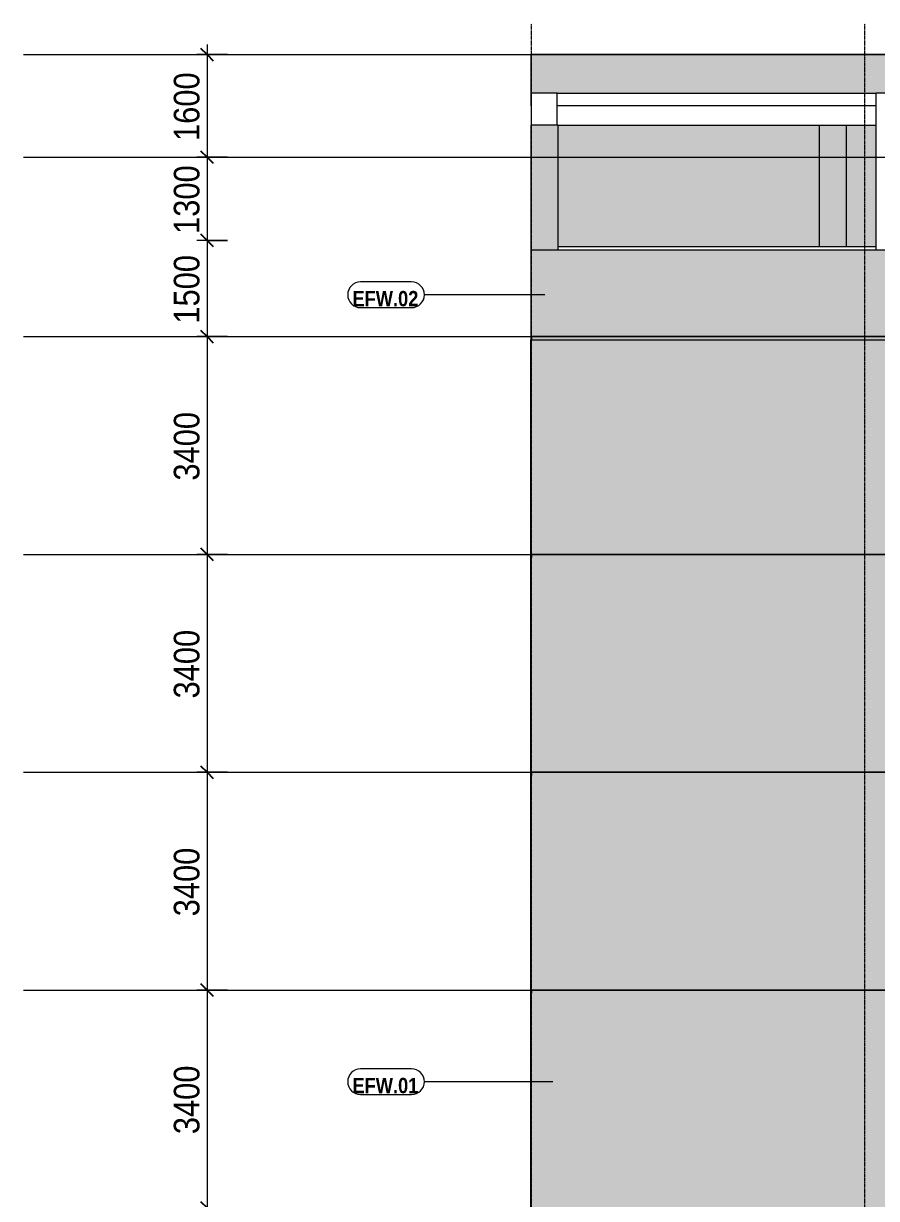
# Model space of a CAD drawing. Header units: millimetres. Extents: x -134153 to 99383, y -5233 to 35400.
# Drawn here: x -12769 to 541, y 15948 to 34286 of the extents above; entities that cross this region are included whole.
import ezdxf

# ---------------------------------------------------------------- set-up
doc = ezdxf.new("R2010")
doc.units = ezdxf.units.MM
doc.linetypes.add('Centre', pattern=[31.75, 6.35, -4.7625, 15.875, -4.7625])
doc.linetypes.add('Grid Line', pattern=[22.225, 12.7, -3.175, 3.175, -3.175])
for name, color, linetype, lineweight in [('0-2', 250, 'Continuous', 5), ('A-ANNO-DIMS', 211, 'Continuous', 9), ('A-ANNO-DIMS-160', 211, 'Continuous', 9), ('A-FLOR-1', 7, 'Continuous', 9), ('A-FLOR-LEVL-2', 51, 'Centre', 9), ('A-WALL', 113, 'Continuous', 9), ('A-WALL-IDEN', 211, 'Continuous', 9), ('A-WALL-PATT-2', 111, 'Continuous', 5), ('I-WALL', 2, 'Continuous', 9), ('S-BEAM-1', 7, 'Continuous', 9), ('S-COLS-1', 7, 'Continuous', 9), ('S-GRID-1', 1, 'Grid Line', 9)]:
    doc.layers.add(name, color=color, linetype=linetype, lineweight=lineweight)
doc.styles.add('Arial_B', font='arialbd_0.ttf', dxfattribs={"width": 0.85, "height": 240})
doc.styles.add('UTM Avo', font='UTM Avo.ttf', dxfattribs={"width": 0.9, "height": 400})
doc.dimstyles.new('1_Dim_chi_tiet_2_5', dxfattribs={"dimscale": 304.8, "dimtxt": 399.720379, "dimasz": 0.629921, "dimexe": 0.524934, "dimexo": 0.0625, "dimgap": 0.052493, "dimtad": 1, "dimdec": 0, "dimrnd": 5, "dimzin": 0, "dimdsep": 46, "dimtxsty": 'UTM Avo', "dimblk1": 'OBLIQUE', "dimblk2": 'OBLIQUE', "dimsah": 1, "dimcen": 0.09, "dimdle": 0.524934, "dimazin": 0, "dimtfac": 1, "dimtdec": 4, "dimtix": 1, "dimtmove": 0, "dimatfit": 3, "dimfxl": 1.049869, "dimfxlon": 1, "dimtvp": 1, "dimtolj": 1, "dimtzin": 0, "dimarcsym": 2})

# ---------------------------------------------------------------- blocks, each defined once
blk = doc.blocks.new('NCV_TKTC_KET CAU_rvt-2-TKCS_MẶT ĐỨNG HƯỚNG NAM')
at = {"layer": 'A-FLOR-1'}
for p, q in [((34053, 33200), (39028, 33200)), ((39028, 33000), (34053, 33000))]:
    blk.add_line(p, q, dxfattribs=at)
at = {"layer": 'S-BEAM-1'}
for p, q in [((34053, 33200), (39028, 33200)), ((34063, 32700), (39028, 32700))]:
    blk.add_line(p, q, dxfattribs=at)
at = {"layer": 'S-COLS-1'}
for p, q in [((33653, 32700), (33653, 33200)), ((34053, 33200), (33653, 33200)), ((34053, 32700), (34053, 33200)), ((39028, 30750), (39028, 33200)), ((39378, 33200), (39028, 33200))]:
    blk.add_line(p, q, dxfattribs=at)
blk = doc.blocks.new('CTL_WALL TAG NO MARK - 10-2062273-TKCS_MẶT ĐỨNG HƯỚNG NAM')
at = {"layer": 'A-WALL-IDEN'}
for p, q in [((31780, 30252), (30983, 30252)), ((30983, 29852), (31780, 29852))]:
    blk.add_line(p, q, dxfattribs=at)
for centre, start, end in [((30983, 30052), 90, 270), ((31780, 30052), 270, 90)]:
    blk.add_arc(centre, 200, start, end, dxfattribs=at)
blk = doc.blocks.new('DIMBLOCK111-TKCS_MẶT ĐỨNG HƯỚNG NAM')
at = {"layer": 'A-ANNO-DIMS-160'}
for p, q in [((-9905, 33960), (-9905, 32200)), ((-9585, 33800), (-10065, 33800)), ((-9905, 33800), (-9585, 33800)), ((-9585, 32200), (-10065, 32200)), ((-9905, 32200), (-9585, 32200))]:
    blk.add_line(p, q, dxfattribs=at)
at = {"layer": 'A-ANNO-DIMS-160', "lineweight": 25}
for p, q in [((-9905, 33800), (-10001, 33896)), ((-9905, 33800), (-9809, 33704)), ((-9905, 32200), (-10001, 32296)), ((-9905, 32200), (-9809, 32104))]:
    blk.add_line(p, q, dxfattribs=at)
at = {"layer": 'A-ANNO-DIMS-160', "color": 0, "insert": (-10424, 32452), "char_height": 400, "width": 1314.64, "attachment_point": 1, "rotation": 90, "line_spacing_factor": 1.110334, "style": 'UTM Avo'}
blk.add_mtext('1600', dxfattribs=at)
blk = doc.blocks.new('_Oblique')
at = {"color": 0, "linetype": 'ByBlock', "lineweight": -2}
blk.add_line((-0.5, -0.5), (0.5, 0.5), dxfattribs=at)
blk = doc.blocks.new('DIMBLOCK112-TKCS_MẶT ĐỨNG HƯỚNG NAM')
at = {"layer": 'A-ANNO-DIMS-160', "lineweight": 25}
for p, q in [((-9905, 32200), (-10001, 32296)), ((-9905, 32200), (-9809, 32104)), ((-9905, 30900), (-10001, 30996)), ((-9905, 30900), (-9809, 30804))]:
    blk.add_line(p, q, dxfattribs=at)
at = {"layer": 'A-ANNO-DIMS-160'}
for p, q in [((-9585, 32200), (-10065, 32200)), ((-9905, 32200), (-9905, 30900)), ((-9905, 32200), (-9585, 32200)), ((-9585, 30900), (-10065, 30900)), ((-9905, 30900), (-9585, 30900))]:
    blk.add_line(p, q, dxfattribs=at)
at = {"layer": 'A-ANNO-DIMS-160', "color": 0, "insert": (-10424, 31002), "char_height": 400, "width": 1314.64, "attachment_point": 1, "rotation": 90, "line_spacing_factor": 1.110334, "style": 'UTM Avo'}
blk.add_mtext('1300', dxfattribs=at)
blk = doc.blocks.new('DIMBLOCK113-TKCS_MẶT ĐỨNG HƯỚNG NAM')
at = {"layer": 'A-ANNO-DIMS-160', "lineweight": 25}
for p, q in [((-9905, 30900), (-10001, 30996)), ((-9905, 30900), (-9809, 30804)), ((-9905, 29400), (-10001, 29496)), ((-9905, 29400), (-9809, 29304))]:
    blk.add_line(p, q, dxfattribs=at)
at = {"layer": 'A-ANNO-DIMS-160'}
for p, q in [((-9585, 30900), (-10065, 30900)), ((-9905, 30900), (-9905, 29400)), ((-9905, 30900), (-9585, 30900)), ((-9585, 29400), (-10065, 29400)), ((-9905, 29400), (-9585, 29400))]:
    blk.add_line(p, q, dxfattribs=at)
at = {"layer": 'A-ANNO-DIMS-160', "color": 0, "insert": (-10424, 29602), "char_height": 400, "width": 1314.64, "attachment_point": 1, "rotation": 90, "line_spacing_factor": 1.110334, "style": 'UTM Avo'}
blk.add_mtext('1500', dxfattribs=at)
blk = doc.blocks.new('DIMBLOCK114-TKCS_MẶT ĐỨNG HƯỚNG NAM')
at = {"layer": 'A-ANNO-DIMS-160'}
for p, q in [((-9585, 29400), (-10065, 29400)), ((-9905, 29400), (-9905, 26000)), ((-9905, 29400), (-9585, 29400)), ((-9585, 26000), (-10065, 26000)), ((-9905, 26000), (-9585, 26000))]:
    blk.add_line(p, q, dxfattribs=at)
at = {"layer": 'A-ANNO-DIMS-160', "lineweight": 25}
for p, q in [((-9905, 29400), (-10001, 29496)), ((-9905, 29400), (-9809, 29304)), ((-9905, 26000), (-10001, 26096)), ((-9905, 26000), (-9809, 25904))]:
    blk.add_line(p, q, dxfattribs=at)
at = {"layer": 'A-ANNO-DIMS-160', "color": 0, "insert": (-10424, 27152), "char_height": 400, "width": 1314.64, "attachment_point": 1, "rotation": 90, "line_spacing_factor": 1.110334, "style": 'UTM Avo'}
blk.add_mtext('3400', dxfattribs=at)
blk = doc.blocks.new('DIMBLOCK115-TKCS_MẶT ĐỨNG HƯỚNG NAM')
at = {"layer": 'A-ANNO-DIMS-160', "lineweight": 25}
for p, q in [((-9905, 26000), (-10001, 26096)), ((-9905, 26000), (-9809, 25904)), ((-9905, 22600), (-10001, 22696)), ((-9905, 22600), (-9809, 22504))]:
    blk.add_line(p, q, dxfattribs=at)
at = {"layer": 'A-ANNO-DIMS-160'}
for p, q in [((-9585, 26000), (-10065, 26000)), ((-9905, 26000), (-9905, 22600)), ((-9905, 26000), (-9585, 26000)), ((-9585, 22600), (-10065, 22600)), ((-9905, 22600), (-9585, 22600))]:
    blk.add_line(p, q, dxfattribs=at)
at = {"layer": 'A-ANNO-DIMS-160', "color": 0, "insert": (-10424, 23752), "char_height": 400, "width": 1314.64, "attachment_point": 1, "rotation": 90, "line_spacing_factor": 1.110334, "style": 'UTM Avo'}
blk.add_mtext('3400', dxfattribs=at)
blk = doc.blocks.new('DIMBLOCK116-TKCS_MẶT ĐỨNG HƯỚNG NAM')
at = {"layer": 'A-ANNO-DIMS-160'}
for p, q in [((-9585, 22600), (-10065, 22600)), ((-9905, 22600), (-9905, 19200)), ((-9905, 22600), (-9585, 22600)), ((-9585, 19200), (-10065, 19200)), ((-9905, 19200), (-9585, 19200))]:
    blk.add_line(p, q, dxfattribs=at)
at = {"layer": 'A-ANNO-DIMS-160', "lineweight": 25}
for p, q in [((-9905, 22600), (-10001, 22696)), ((-9905, 22600), (-9809, 22504)), ((-9905, 19200), (-10001, 19296)), ((-9905, 19200), (-9809, 19104))]:
    blk.add_line(p, q, dxfattribs=at)
at = {"layer": 'A-ANNO-DIMS-160', "color": 0, "insert": (-10424, 20352), "char_height": 400, "width": 1314.64, "attachment_point": 1, "rotation": 90, "line_spacing_factor": 1.110334, "style": 'UTM Avo'}
blk.add_mtext('3400', dxfattribs=at)
blk = doc.blocks.new('DIMBLOCK117-TKCS_MẶT ĐỨNG HƯỚNG NAM')
at = {"layer": 'A-ANNO-DIMS-160', "lineweight": 25}
for p, q in [((-9905, 19200), (-10001, 19296)), ((-9905, 19200), (-9809, 19104)), ((-9905, 15800), (-10001, 15896)), ((-9905, 15800), (-9809, 15704))]:
    blk.add_line(p, q, dxfattribs=at)
at = {"layer": 'A-ANNO-DIMS-160'}
for p, q in [((-9585, 19200), (-10065, 19200)), ((-9905, 19200), (-9905, 15800)), ((-9905, 19200), (-9585, 19200)), ((-9585, 15800), (-10065, 15800)), ((-9905, 15800), (-9585, 15800))]:
    blk.add_line(p, q, dxfattribs=at)
at = {"layer": 'A-ANNO-DIMS-160', "color": 0, "insert": (-10424, 16952), "char_height": 400, "width": 1314.64, "attachment_point": 1, "rotation": 90, "line_spacing_factor": 1.110334, "style": 'UTM Avo'}
blk.add_mtext('3400', dxfattribs=at)

msp = doc.modelspace()

# ---------------------------------------------------------------- hatches: boundary and pattern name
at = {"layer": 'A-WALL-PATT-2'}
for points in [[(-4841.1, 33000), (-4841.1, 33200), (2508.9, 33200), (2508.9, 33800), (-4851.1, 33800), (-4851.1, 33000)], [(-4441.1, 30750), (-4441.1, 32700), (-4851.1, 32700), (-4851.1, 30750)], [(-4431.1, 30750), (-4431.1, 32700), (-4441.1, 32700), (-4441.1, 30750)], [(-2861.9, 30800), (-351.1, 30800), (-351.1, 32700), (-4431.1, 32700), (-4431.1, 30800)], [(58.9, 30800), (58.9, 32700), (-351.1, 32700), (-351.1, 30800)], [(68.9, 30800), (68.9, 32700), (58.9, 32700), (58.9, 30800)], [(4018.2, 29350), (6308.9, 29350), (6308.9, 30750), (-4851.1, 30750), (-4851.1, 29350), (-2328.1, 29350)]]:
    msp.add_hatch(color=256, dxfattribs=at).paths.add_polyline_path(points)
h = msp.add_hatch(color=256, dxfattribs=at)
h.paths.add_polyline_path([(533.9, 30800), (533.9, 32700), (68.9, 32700), (68.9, 30800)])
h.paths.add_polyline_path([(918.9, 30800), (1708.9, 30800), (1708.9, 32700), (918.9, 32700), (918.9, 30806)])
h = msp.add_hatch(color=256, dxfattribs=at)
h.paths.add_polyline_path([(-4841.1, 26000), (6308.9, 26000), (6308.9, 29400), (-4841.1, 29400), (-4841.1, 29350)])
h.paths.add_polyline_path([(5604.8, 27200), (4358.9, 27200), (4358.9, 28600), (5758.9, 28600), (5758.9, 27200), (5717.9, 27200)])
h = msp.add_hatch(color=256, dxfattribs=at)
h.paths.add_polyline_path([(4018.2, 22600), (6308.9, 22600), (6308.9, 26000), (-4841.1, 26000), (-4841.1, 22600)])
h.paths.add_polyline_path([(4358.9, 23800), (4358.9, 25200), (5758.9, 25200), (5758.9, 23800), (4399.8, 23800)])
h = msp.add_hatch(color=256, dxfattribs=at)
h.paths.add_polyline_path([(-4841.1, 19200), (6308.9, 19200), (6308.9, 22600), (-4841.1, 22600), (-4841.1, 22550)])
h.paths.add_polyline_path([(5604.8, 20400), (4358.9, 20400), (4358.9, 21800), (5758.9, 21800), (5758.9, 20400), (5717.9, 20400)])
h = msp.add_hatch(color=256, dxfattribs=at)
h.paths.add_polyline_path([(4018.2, 15800), (6308.9, 15800), (6308.9, 19200), (-4841.1, 19200), (-4841.1, 15800)])
h.paths.add_polyline_path([(5604.8, 17000), (4358.9, 17000), (4358.9, 18400), (5758.9, 18400), (5758.9, 17000), (5717.9, 17000)])

# ---------------------------------------------------------------- linework, layer by layer
at = {"layer": 'A-FLOR-LEVL-2'}
for p, q in [((-12769.4, 33800), (95658.9, 33800)), ((-12769.4, 32200), (95658.9, 32200)), ((-12769.4, 29400), (95658.9, 29400)), ((-12769.4, 26000), (95658.9, 26000)), ((-12769.4, 22600), (95658.9, 22600)), ((-12769.4, 19200), (95658.9, 19200))]:
    msp.add_line(p, q, dxfattribs=at)
at = {"layer": 'A-WALL'}
for p, q in [((-4431.1, 32700), (-4851.1, 32700)), ((-4851.1, 32700), (-4851.1, 30750)), ((-4431.1, 32700), (-4431.1, 30750)), ((533.9, 30800), (-4431.1, 30800)), ((-4851.1, 15750), (-4851.1, 29350)), ((-4851.1, 29350), (-4841.1, 29350)), ((6308.9, 29400), (-4841.1, 29400)), ((-4841.1, 29400), (-4841.1, 29350)), ((-4851.1, 25950), (-4841.1, 25950)), ((-4841.1, 25950), (-4851.1, 25950)), ((6318.9, 26000), (-4841.1, 26000)), ((-4841.1, 26000), (6308.9, 26000)), ((-4841.1, 26000), (-4841.1, 25950)), ((6318.9, 22600), (-4841.1, 22600)), ((-4841.1, 22600), (6318.9, 22600)), ((-4841.1, 22600), (-4841.1, 22550)), ((-4851.1, 22550), (-4841.1, 22550)), ((-4841.1, 22550), (-4851.1, 22550)), ((-4851.1, 19150), (-4841.1, 19150)), ((-4841.1, 19150), (-4851.1, 19150)), ((6318.9, 19200), (-4841.1, 19200)), ((-4841.1, 19200), (6318.9, 19200)), ((-4841.1, 19200), (-4841.1, 19150))]:
    msp.add_line(p, q, dxfattribs=at)
at = {"layer": 'A-WALL-IDEN'}
for p, q in [((-4632.1, 30053.6), (-6513.6, 30052.1)), ((-4508.3, 17771.3), (-6513.6, 17771.3))]:
    msp.add_line(p, q, dxfattribs=at)
at = {"layer": 'I-WALL'}
for p, q in [((2518.9, 33800), (-4851.1, 33800)), ((-4851.1, 33800), (-4851.1, 33000)), ((-4851.1, 33000), (-4841.1, 33000)), ((-351.1, 32700), (-351.1, 30800)), ((68.9, 32700), (68.9, 30800)), ((88768.9, 30750), (-4851.1, 30750)), ((-4851.1, 30750), (-4851.1, 29350)), ((-4851.1, 29350), (10948.9, 29350))]:
    msp.add_line(p, q, dxfattribs=at)
at = {"layer": 'S-GRID-1'}
for p, q in [((-4841.1, 30285.9), (-4841.1, 34285.9)), ((358.9, 30285.9), (358.9, 34285.9)), ((-4841.1, 856.3), (-4841.1, 30285.9)), ((358.9, 856.3), (358.9, 30285.9))]:
    msp.add_line(p, q, dxfattribs=at)

# ---------------------------------------------------------------- block references
at = {"layer": '0-2'}
msp.add_blockref('NCV_TKTC_KET CAU_rvt-2-TKCS_MẶT ĐỨNG HƯỚNG NAM', (-38493.7, 0), dxfattribs=at)
at = {"layer": 'A-WALL-IDEN'}
for p in [(-38493.7, 0), (-38493.7, -12280.9)]:
    msp.add_blockref('CTL_WALL TAG NO MARK - 10-2062273-TKCS_MẶT ĐỨNG HƯỚNG NAM', p, dxfattribs=at)

# ---------------------------------------------------------------- texts
at = {"layer": 'A-WALL-IDEN', "char_height": 240, "width": 1062.16, "attachment_point": 5, "line_spacing_factor": 0.936439, "style": 'Arial_B'}
for s, insert in [('\\pt6.7992,13.6008,20.4,27.1992,34.0008,40.8,47.5992,54.4008,61.2,67.9992,74.8008,81.6,88.3992,95.2008,102,108.7992,115.6008,122.4,129.1992,136.0008,142.8,149.5992,156.4008,163.2,169.9992,176.8008,183.6,190.3992,197.2008,204,210.7992,217.6008;EFW.02', (-7122.3, 29990.2)), ('\\pt6.7992,13.6008,20.4,27.1992,34.0008,40.8,47.5992,54.4008,61.2,67.9992,74.8008,81.6,88.3992,95.2008,102,108.7992,115.6008,122.4,129.1992,136.0008,142.8,149.5992,156.4008,163.2,169.9992,176.8008,183.6,190.3992,197.2008,204,210.7992,217.6008;EFW.01', (-7122.3, 17709.4))]:
    msp.add_mtext(s, dxfattribs=dict(at, insert=insert))

# ---------------------------------------------------------------- dimensions: what is measured, and where the dimension line sits
at = {"layer": 'A-ANNO-DIMS'}
for base, p1, p2, override, picture, middle in [((-9904.8, 32200), (-9584.8, 33800), (-9584.8, 32200), {"dimpost": '<>', "dimfxl": 1600}, 'DIMBLOCK111-TKCS_MẶT ĐỨNG HƯỚNG NAM', (-10127.8, 33000)), ((-9904.8, 30900), (-9584.8, 32200), (-9584.8, 30900), {"dimpost": '<>', "dimfxl": 1300}, 'DIMBLOCK112-TKCS_MẶT ĐỨNG HƯỚNG NAM', (-10127.8, 31550)), ((-9904.8, 29400), (-9584.8, 30900), (-9584.8, 29400), {"dimpost": '<>', "dimfxl": 1500}, 'DIMBLOCK113-TKCS_MẶT ĐỨNG HƯỚNG NAM', (-10127.8, 30150)), ((-9904.8, 26000), (-9584.8, 29400), (-9584.8, 26000), {"dimpost": '<>', "dimfxl": 3400}, 'DIMBLOCK114-TKCS_MẶT ĐỨNG HƯỚNG NAM', (-10127.8, 27700)), ((-9904.8, 22600), (-9584.8, 26000), (-9584.8, 22600), {"dimpost": '<>', "dimfxl": 3400}, 'DIMBLOCK115-TKCS_MẶT ĐỨNG HƯỚNG NAM', (-10127.8, 24300)), ((-9904.8, 19200), (-9584.8, 22600), (-9584.8, 19200), {"dimpost": '<>', "dimfxl": 3400}, 'DIMBLOCK116-TKCS_MẶT ĐỨNG HƯỚNG NAM', (-10127.8, 20900)), ((-9904.8, 15800), (-9584.8, 19200), (-9584.8, 15800), {"dimpost": '<>', "dimfxl": 3400}, 'DIMBLOCK117-TKCS_MẶT ĐỨNG HƯỚNG NAM', (-10127.8, 17500))]:
    dim = msp.add_linear_dim(base=base, p1=p1, p2=p2, angle=90, dimstyle='1_Dim_chi_tiet_2_5', override=override, dxfattribs=at)
    dim.commit()
    dim.dimension.update_dxf_attribs({"geometry": picture, "text_midpoint": middle})

doc.saveas('drawing.dxf')
